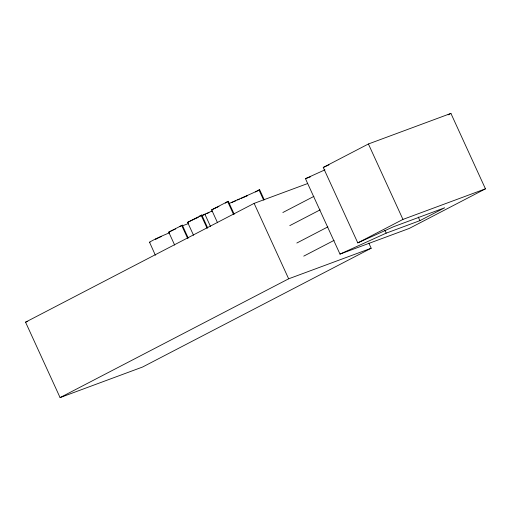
<?xml version="1.0" encoding="UTF-8"?>
<svg xmlns="http://www.w3.org/2000/svg" width="511" height="511" viewBox="0 0 511 511"><rect width="100%" height="100%" fill="white"/><g stroke="black" fill="none" stroke-linecap="round" stroke-linejoin="round"><path stroke-width="0.77" d="M155.382 255.245L149.525 242.195A6.681 0.409 -24.6 0 1 149.832 241.959L154.897 239.269A11.095 0.677 -24.6 0 1 158.538 237.538L160.48 236.65A15.522 0.945 -24.6 0 1 166.643 233.974L169.524 232.818M225.345 203.129L225.466 202.95A8.898 0.543 -24.6 0 1 226.392 202.33L226.571 202.222M180.223 226.347L182.331 225.172L188.252 238.1M200.095 215.974L199.52 216.351L200.05 216.236M226.769 202.113L228.276 201.296L234.198 214.224M200.229 215.898L201.807 215.048L207.728 227.983M174.66 245.069L168.739 232.141L182.331 225.172M193.535 235.258L187.614 222.33L201.807 215.048M217.552 222.777L211.631 209.849L228.276 201.296M255.455 191.957L259.665 189.773L264.27 199.827M368.84 243.153L371.165 248.231L142.588 367.019L60.087 397.596L25.55 322.16L254.127 203.372L307.641 183.545M339.994 254.101L386.201 233.144L419.908 220.65L444.666 207.785L393.598 226.712L357.789 242.878L323.252 167.448L368.412 143.981L450.913 113.404L485.45 188.84L409.26 228.436L339.994 254.101L305.457 178.671L324.951 169.831M448.09 114.873L450.913 113.404M282.851 212.519L313.92 196.371M289.782 225.626L320.142 209.849M296.821 243.025L327.883 226.878M303.751 256.132L334.111 240.355M60.087 397.596L288.658 278.808L371.165 248.231M357.789 242.878L402.949 219.411L485.45 188.84M214.831 208.322L213.24 209.114A19.003 1.163 -24.6 0 0 212.282 209.606L211.631 209.849M214.965 208.258L215.885 207.824M172.443 230.372L168.739 232.141M172.827 230.193L173.516 229.88M196.594 218.12L196.256 218.274A20.549 1.252 -24.6 0 0 191.523 220.484M196.946 217.961L197.687 217.622M323.252 167.448L328.982 164.861M216.096 207.734L216.92 207.37M198.076 217.45L198.479 217.271M201.641 215.859L205.511 214.154M202.445 215.252L202.656 215.163A33.86 2.07 -24.6 0 0 203.372 214.85L212.078 211.011M229.407 203.359L251.099 193.79A13.886 0.85 -24.6 0 0 251.699 193.516A15.068 0.92 -24.6 0 0 255.992 191.516A11.485 0.703 -24.6 0 0 258.988 190.022L259.665 189.773M206.668 213.643L208.986 212.614M211.305 211.592L212.467 211.081M231.451 202.701L233.214 201.922M234.095 201.532L235.858 200.753M237.628 199.973L239.391 199.194M241.154 198.415L242.923 197.636M243.236 197.501L244.092 197.125M173.938 229.695L174.507 229.452M217.284 207.217L217.935 206.955M246.558 196.064L245.248 196.626A29.51 1.801 -24.6 0 0 244.354 197.01M246.826 195.956L247.599 195.656M175.158 229.184L175.58 229.017M160.115 237.059L155.587 239.18L156.053 239.103M160.569 236.88L161.284 236.606M187.614 222.33L188.265 222.087M305.457 178.671L310.669 176.736M182.165 225.9L188.272 223.639M25.55 322.16L27.779 321.336M180.664 226.43L180.064 226.59A5.819 0.358 -24.6 0 1 180.268 226.328M150.023 242.214L149.487 242.323M218.976 206.636L218.874 206.648A5.589 0.339 -24.6 0 0 218.714 206.693M418.247 217.022L419.908 220.65M368.412 143.981L402.949 219.411M384.872 230.244L386.201 233.144M259.02 190.009L263.625 200.069M254.127 203.372L288.658 278.808M227.631 201.532L233.553 214.467M204.879 214.186L210.468 226.399M201.155 215.291L207.076 228.219M181.686 225.408L187.607 238.343M188.463 221.985A11.683 0.715 -24.6 0 1 191.216 220.631"/></g></svg>
